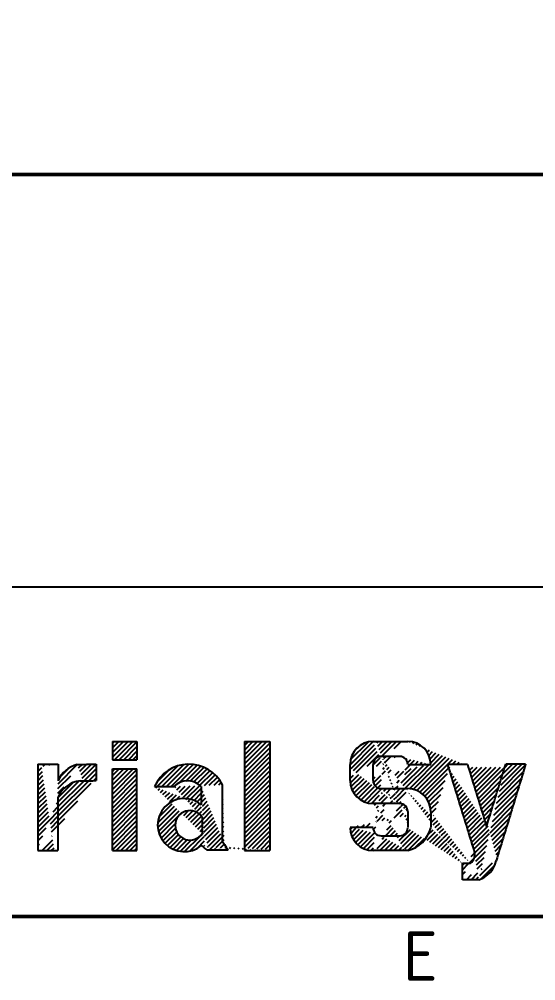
# Model space of a CAD drawing. Header units: millimetres. Extents: x 0 to 556, y 1 to 306.
# Drawn here: x 214.79 to 239.85, y 3.38 to 50.03 of the extents above; entities that cross this region are included whole.
import ezdxf
from ezdxf.enums import TextEntityAlignment as Align

# ---------------------------------------------------------------- set-up
doc = ezdxf.new("R2010")
doc.units = ezdxf.units.MM
for name, color, linetype in [('LSIS LOGO', 7, 'Continuous'), ('Sheet Line', 3, 'Continuous'), ('Sheet Text', 2, 'Continuous'), ('SYMS', 7, 'Continuous')]:
    doc.layers.add(name, color=color, linetype=linetype)
doc.layers.add('Sheet Out Line', color=2, linetype='Continuous', lineweight=50)
doc.styles.add('WD_IEC', font='ISOCP2.shx', dxfattribs={"width": 1.1, "height": 2.4, "bigfont": 'whgtxt.shx'})
pattern_1 = [(45, (-164, -6.5), (-0.1122532, 0.1122532), [])]

# ---------------------------------------------------------------- blocks, each defined once
blk = doc.blocks.new('LSLOGO')
at = {"linetype": 'Continuous'}
h = blk.add_hatch(dxfattribs=at)
h.set_pattern_fill('ANSI31', color=256, scale=0.05, style=0)
h.set_pattern_definition(pattern_1)
h.paths.add_polyline_path([(56.354, 7.608), (56.502, 7.608), (56.502, 7.755), (56.502, 7.903), (56.502, 8.049), (56.502, 8.197), (56.502, 8.343), (56.502, 8.491), (56.354, 8.491), (56.205, 8.491), (56.056, 8.491), (55.907, 8.491), (55.758, 8.491), (55.608, 8.491), (55.461, 8.491), (55.311, 8.491), (55.311, 8.343), (55.311, 8.194), (55.311, 8.046), (55.311, 7.898), (55.311, 7.749), (55.317, 7.608), (55.466, 7.608), (55.614, 7.608), (55.762, 7.608), (55.91, 7.608), (56.059, 7.608), (56.207, 7.608)])
h = blk.add_hatch(dxfattribs=at)
h.set_pattern_fill('ANSI31', color=256, scale=0.05, style=0)
h.set_pattern_definition(pattern_1)
edge = h.paths.add_edge_path(flags=16)
edge.add_line((62.898, 3.196), (62.951, 3.25))
h.paths.add_polyline_path([(62.798, 3.196), (62.951, 3.196), (62.951, 3.338), (62.951, 3.482), (62.951, 3.625), (62.951, 3.768), (62.951, 3.911), (62.951, 4.055), (62.951, 4.197), (62.951, 4.34), (62.951, 4.484), (62.951, 4.627), (62.951, 4.77), (62.951, 4.913), (62.951, 5.055), (62.951, 5.199), (62.951, 5.342), (62.951, 5.486), (62.951, 5.628), (62.951, 5.772), (62.951, 5.914), (62.951, 6.057), (62.951, 6.201), (62.951, 6.345), (62.951, 6.487), (62.951, 6.63), (62.951, 6.774), (62.951, 6.916), (62.951, 7.06), (62.951, 7.203), (62.951, 7.345), (62.951, 7.489), (62.951, 7.632), (62.951, 7.775), (62.951, 7.918), (62.951, 8.062), (62.951, 8.204), (62.951, 8.347), (62.951, 8.491), (62.798, 8.491), (62.643, 8.491), (62.488, 8.491), (62.333, 8.491), (62.18, 8.491), (62.025, 8.491), (61.87, 8.491), (61.715, 8.491), (61.715, 8.347), (61.715, 8.204), (61.715, 8.062), (61.715, 7.918), (61.715, 7.775), (61.715, 7.632), (61.715, 7.489), (61.715, 7.345), (61.715, 7.203), (61.715, 7.06), (61.715, 6.916), (61.715, 6.774), (61.715, 6.63), (61.715, 6.487), (61.715, 6.345), (61.715, 6.201), (61.715, 6.057), (61.715, 5.914), (61.715, 5.772), (61.715, 5.628), (61.715, 5.486), (61.715, 5.342), (61.715, 5.199), (61.715, 5.055), (61.715, 4.913), (61.715, 4.77), (61.715, 4.627), (61.715, 4.484), (61.715, 4.34), (61.715, 4.197), (61.715, 4.055), (61.715, 3.911), (61.715, 3.768), (61.715, 3.625), (61.715, 3.482), (61.715, 3.338), (61.715, 3.196), (61.87, 3.196), (62.025, 3.196), (62.18, 3.196), (62.333, 3.196), (62.488, 3.196), (62.643, 3.196)])
edge = h.paths.add_edge_path()
edge.add_line((58.131, 6.311), (58.287, 6.311))
edge.add_line((57.974, 6.311), (58.131, 6.311))
edge.add_line((57.818, 6.311), (57.974, 6.311))
edge.add_line((57.662, 6.311), (57.818, 6.311))
edge.add_line((57.506, 6.311), (57.662, 6.311))
edge.add_line((57.351, 6.311), (57.506, 6.311))
edge.add_arc((59.022, 5.559), 1.833, 27.0284, 155.7724)
edge.add_arc((58.793, 4.436), 1.289, 49.8741, 310.1258)
edge.add_line((60.778, 3.235), (60.926, 3.235))
edge.add_line((60.63, 3.235), (60.778, 3.235))
edge.add_line((60.483, 3.235), (60.63, 3.235))
edge.add_line((60.335, 3.235), (60.483, 3.235))
edge.add_line((60.187, 3.235), (60.335, 3.235))
edge.add_line((60.039, 3.235), (60.187, 3.235))
edge.add_line((59.891, 3.235), (60.039, 3.235))
edge.add_line((59.666, 4.184), (59.666, 4.024))
edge.add_line((59.666, 4.345), (59.666, 4.184))
edge.add_line((59.666, 4.505), (59.666, 4.345))
edge.add_line((59.666, 4.665), (59.666, 4.505))
edge.add_line((59.666, 4.826), (59.666, 4.665))
edge.add_line((59.624, 5.569), (59.624, 5.421))
edge.add_line((59.624, 5.717), (59.624, 5.569))
edge.add_line((59.624, 5.866), (59.624, 5.717))
edge.add_line((59.624, 6.014), (59.624, 5.866))
edge.add_line((59.624, 6.163), (59.624, 6.014))
edge.add_line((59.624, 6.311), (59.624, 6.163))
edge.add_line((59.801, 3.307), (59.891, 3.235))
edge.add_line((59.713, 3.379), (59.801, 3.307))
edge.add_line((59.624, 3.451), (59.713, 3.379))
edge.add_line((62.898, 3.196), (62.951, 3.25))
edge.add_line((60.836, 3.369), (60.926, 3.235))
edge.add_line((60.744, 3.501), (60.836, 3.369))
edge.add_line((60.654, 3.634), (60.744, 3.501))
edge.add_line((60.654, 6.246), (60.654, 6.392))
edge.add_line((60.654, 6.101), (60.654, 6.246))
edge.add_line((60.654, 5.956), (60.654, 6.101))
edge.add_line((60.654, 5.811), (60.654, 5.956))
edge.add_line((60.654, 5.666), (60.654, 5.811))
edge.add_line((60.654, 5.521), (60.654, 5.666))
edge.add_line((60.654, 5.376), (60.654, 5.521))
edge.add_line((60.654, 5.23), (60.654, 5.376))
edge.add_line((60.654, 5.085), (60.654, 5.23))
edge.add_line((60.654, 4.94), (60.654, 5.085))
edge.add_line((60.654, 4.795), (60.654, 4.94))
edge.add_line((60.654, 4.65), (60.654, 4.795))
edge.add_line((60.654, 4.505), (60.654, 4.65))
edge.add_line((60.654, 4.36), (60.654, 4.505))
edge.add_line((60.654, 4.215), (60.654, 4.36))
edge.add_line((60.654, 4.069), (60.654, 4.215))
edge.add_line((60.654, 3.924), (60.654, 4.069))
edge.add_line((60.654, 3.779), (60.654, 3.924))
edge.add_line((60.654, 3.634), (60.654, 3.779))
edge.add_arc((58.955, 5.609), 0.969, 46.3966, 133.6037)
edge.add_arc((59.073, 4.425), 0.716, 34.0739, 325.9259)
h = blk.add_hatch(dxfattribs=at)
h.set_pattern_fill('ANSI31', color=256, scale=0.05, style=0)
h.set_pattern_definition(pattern_1)
edge = h.paths.add_edge_path()
edge.add_line((74.55, 7.388), (74.39, 7.388))
edge.add_line((74.712, 7.388), (74.55, 7.388))
edge.add_line((74.874, 7.388), (74.712, 7.388))
edge.add_line((75.036, 7.388), (74.874, 7.388))
edge.add_line((75.198, 7.388), (75.036, 7.388))
edge.add_line((75.359, 7.388), (75.198, 7.388))
edge.add_arc((72.71, 2.977), 1.251, 287.6951, 347.2639)
edge.add_line((72.288, 1.784), (72.288, 1.945))
edge.add_line((72.288, 1.945), (72.288, 2.105))
edge.add_line((72.288, 2.105), (72.288, 2.266))
edge.add_line((72.288, 2.266), (72.288, 2.426))
edge.add_line((72.288, 2.426), (72.288, 2.587))
edge.add_arc((68.347, 7.375), 0.39, 90, 180)
edge.add_arc((68.347, 6.595), 0.39, 180, 270)
edge.add_arc((69.25, 5.09), 0.39, 0, 90)
edge.add_arc((67.957, 7.375), 1.115, 90, 180)
edge.add_arc((67.957, 6.595), 1.115, 180, 270)
edge.add_arc((69.25, 4.31), 0.39, 270, 360)
edge.add_line((72.288, 2.587), (72.422, 2.587))
edge.add_line((72.422, 2.587), (72.556, 2.587))
edge.add_line((72.556, 2.587), (72.689, 2.587))
edge.add_arc((69.64, 5.09), 1.115, 0, 90)
edge.add_line((68.11, 3.196), (67.958, 3.196))
edge.add_line((68.263, 3.196), (68.11, 3.196))
edge.add_line((68.416, 3.196), (68.263, 3.196))
edge.add_line((68.568, 3.196), (68.416, 3.196))
edge.add_line((68.722, 3.196), (68.568, 3.196))
edge.add_line((68.875, 3.196), (68.722, 3.196))
edge.add_line((69.029, 3.196), (68.875, 3.196))
edge.add_line((69.181, 3.196), (69.029, 3.196))
edge.add_line((69.334, 3.196), (69.181, 3.196))
edge.add_line((69.488, 3.196), (69.334, 3.196))
edge.add_line((69.64, 3.196), (69.488, 3.196))
edge.add_line((69.099, 3.92), (69.25, 3.92))
edge.add_line((68.948, 3.92), (69.099, 3.92))
edge.add_line((68.799, 3.92), (68.948, 3.92))
edge.add_line((68.649, 3.92), (68.799, 3.92))
edge.add_line((68.498, 3.92), (68.649, 3.92))
edge.add_line((68.347, 3.92), (68.498, 3.92))
edge.add_line((67.002, 4.311), (66.843, 4.311))
edge.add_line((67.161, 4.311), (67.002, 4.311))
edge.add_line((67.32, 4.311), (67.161, 4.311))
edge.add_line((67.479, 4.311), (67.32, 4.311))
edge.add_line((67.638, 4.311), (67.479, 4.311))
edge.add_line((67.797, 4.311), (67.638, 4.311))
edge.add_line((67.958, 4.311), (67.797, 4.311))
edge.add_arc((69.25, 7.375), 0.39, 0, 90)
edge.add_arc((69.64, 7.375), 1.115, 0, 90)
edge.add_line((72.371, 7.388), (72.533, 7.388))
edge.add_line((72.21, 7.388), (72.371, 7.388))
edge.add_line((72.048, 7.388), (72.21, 7.388))
edge.add_line((71.886, 7.388), (72.048, 7.388))
edge.add_line((71.724, 7.388), (71.886, 7.388))
edge.add_line((71.562, 7.388), (71.724, 7.388))
edge.add_line((70.754, 4.467), (70.754, 4.311))
edge.add_line((70.754, 4.622), (70.754, 4.467))
edge.add_line((70.754, 4.778), (70.754, 4.622))
edge.add_line((70.754, 4.934), (70.754, 4.778))
edge.add_line((70.754, 5.091), (70.754, 4.934))
edge.add_line((69.496, 6.205), (69.64, 6.205))
edge.add_line((69.352, 6.205), (69.496, 6.205))
edge.add_line((69.209, 6.205), (69.352, 6.205))
edge.add_line((69.065, 6.205), (69.209, 6.205))
edge.add_line((68.922, 6.205), (69.065, 6.205))
edge.add_line((68.778, 6.205), (68.922, 6.205))
edge.add_line((68.635, 6.205), (68.778, 6.205))
edge.add_line((68.491, 6.205), (68.635, 6.205))
edge.add_line((68.347, 6.205), (68.491, 6.205))
edge.add_line((68.101, 5.48), (67.958, 5.48))
edge.add_line((68.245, 5.48), (68.101, 5.48))
edge.add_line((68.388, 5.48), (68.245, 5.48))
edge.add_line((68.532, 5.48), (68.388, 5.48))
edge.add_line((68.675, 5.48), (68.532, 5.48))
edge.add_line((68.819, 5.48), (68.675, 5.48))
edge.add_line((68.963, 5.48), (68.819, 5.48))
edge.add_line((69.106, 5.48), (68.963, 5.48))
edge.add_line((69.25, 5.48), (69.106, 5.48))
edge.add_line((66.843, 7.22), (66.843, 7.375))
edge.add_line((66.843, 7.064), (66.843, 7.22))
edge.add_line((66.843, 6.908), (66.843, 7.064))
edge.add_line((66.843, 6.751), (66.843, 6.908))
edge.add_line((66.843, 6.595), (66.843, 6.751))
edge.add_line((69.488, 8.49), (69.64, 8.49))
edge.add_line((69.334, 8.49), (69.488, 8.49))
edge.add_line((69.181, 8.49), (69.334, 8.49))
edge.add_line((69.029, 8.49), (69.181, 8.49))
edge.add_line((68.875, 8.49), (69.029, 8.49))
edge.add_line((68.722, 8.49), (68.875, 8.49))
edge.add_line((68.568, 8.49), (68.722, 8.49))
edge.add_line((68.416, 8.49), (68.568, 8.49))
edge.add_line((68.263, 8.49), (68.416, 8.49))
edge.add_line((68.11, 8.49), (68.263, 8.49))
edge.add_line((67.958, 8.49), (68.11, 8.49))
edge.add_line((69.64, 4.467), (69.64, 4.311))
edge.add_line((69.64, 4.622), (69.64, 4.467))
edge.add_line((69.64, 4.778), (69.64, 4.622))
edge.add_line((69.64, 4.934), (69.64, 4.778))
edge.add_line((69.64, 5.091), (69.64, 4.934))
edge.add_arc((67.957, 4.31), 1.115, 180, 270)
edge.add_line((68.498, 7.766), (68.347, 7.766))
edge.add_line((68.647, 7.766), (68.498, 7.766))
edge.add_line((68.799, 7.766), (68.647, 7.766))
edge.add_line((68.948, 7.766), (68.799, 7.766))
edge.add_line((69.099, 7.766), (68.948, 7.766))
edge.add_line((69.25, 7.766), (69.099, 7.766))
edge.add_line((67.958, 7.22), (67.958, 7.375))
edge.add_line((67.958, 7.064), (67.958, 7.22))
edge.add_line((67.958, 6.908), (67.958, 7.064))
edge.add_line((67.958, 6.751), (67.958, 6.908))
edge.add_line((67.958, 6.595), (67.958, 6.751))
edge.add_line((70.595, 7.375), (70.754, 7.375))
edge.add_line((70.436, 7.375), (70.595, 7.375))
edge.add_line((70.277, 7.375), (70.436, 7.375))
edge.add_line((70.118, 7.375), (70.277, 7.375))
edge.add_line((69.959, 7.375), (70.118, 7.375))
edge.add_line((69.799, 7.375), (69.959, 7.375))
edge.add_line((69.64, 7.375), (69.799, 7.375))
edge.add_arc((68.347, 4.31), 0.39, 180, 270)
edge.add_arc((69.281, 4.669), 1.516, 283.6863, 346.3154)
edge.add_arc((72.345, 3.009), 0.544, 309.2394, 369.8839)
edge.add_line((73.091, 1.784), (72.93, 1.784))
edge.add_line((72.93, 1.784), (72.77, 1.784))
edge.add_line((72.77, 1.784), (72.609, 1.784))
edge.add_line((72.609, 1.784), (72.449, 1.784))
edge.add_line((72.449, 1.784), (72.288, 1.784))
edge.add_line((72.839, 3.24), (72.881, 3.102))
edge.add_line((72.796, 3.379), (72.839, 3.24))
edge.add_line((72.754, 3.517), (72.796, 3.379))
edge.add_line((72.711, 3.655), (72.754, 3.517))
edge.add_line((72.668, 3.793), (72.711, 3.655))
edge.add_line((72.626, 3.932), (72.668, 3.793))
edge.add_line((72.584, 4.07), (72.626, 3.932))
edge.add_line((72.54, 4.208), (72.584, 4.07))
edge.add_line((72.498, 4.346), (72.54, 4.208))
edge.add_line((72.456, 4.484), (72.498, 4.346))
edge.add_line((72.414, 4.623), (72.456, 4.484))
edge.add_line((72.371, 4.761), (72.414, 4.623))
edge.add_line((72.328, 4.899), (72.371, 4.761))
edge.add_line((72.286, 5.037), (72.328, 4.899))
edge.add_line((72.243, 5.176), (72.286, 5.037))
edge.add_line((72.201, 5.314), (72.243, 5.176))
edge.add_line((72.157, 5.452), (72.201, 5.314))
edge.add_line((72.115, 5.59), (72.157, 5.452))
edge.add_line((72.073, 5.728), (72.115, 5.59))
edge.add_line((72.031, 5.867), (72.073, 5.728))
edge.add_line((71.989, 6.005), (72.031, 5.867))
edge.add_line((71.945, 6.143), (71.989, 6.005))
edge.add_line((71.903, 6.281), (71.945, 6.143))
edge.add_line((71.86, 6.419), (71.903, 6.281))
edge.add_line((71.818, 6.559), (71.86, 6.419))
edge.add_line((71.775, 6.696), (71.818, 6.559))
edge.add_line((71.732, 6.834), (71.775, 6.696))
edge.add_line((71.69, 6.972), (71.732, 6.834))
edge.add_line((71.648, 7.11), (71.69, 6.972))
edge.add_line((71.604, 7.25), (71.648, 7.11))
edge.add_line((71.562, 7.388), (71.604, 7.25))
edge.add_line((73.419, 4.509), (73.461, 4.373))
edge.add_line((73.376, 4.646), (73.419, 4.509))
edge.add_line((73.334, 4.784), (73.376, 4.646))
edge.add_line((73.292, 4.92), (73.334, 4.784))
edge.add_line((73.25, 5.058), (73.292, 4.92))
edge.add_line((73.207, 5.195), (73.25, 5.058))
edge.add_line((73.165, 5.331), (73.207, 5.195))
edge.add_line((73.123, 5.469), (73.165, 5.331))
edge.add_line((73.081, 5.606), (73.123, 5.469))
edge.add_line((73.039, 5.742), (73.081, 5.606))
edge.add_line((72.996, 5.88), (73.039, 5.742))
edge.add_line((72.954, 6.017), (72.996, 5.88))
edge.add_line((72.913, 6.153), (72.954, 6.017))
edge.add_line((72.871, 6.291), (72.913, 6.153))
edge.add_line((72.829, 6.428), (72.871, 6.291))
edge.add_line((72.787, 6.566), (72.829, 6.428))
edge.add_line((72.744, 6.702), (72.787, 6.566))
edge.add_line((72.702, 6.839), (72.744, 6.702))
edge.add_line((72.66, 6.977), (72.702, 6.839))
edge.add_line((72.618, 7.113), (72.66, 6.977))
edge.add_line((72.575, 7.251), (72.618, 7.113))
edge.add_line((72.533, 7.388), (72.575, 7.251))
edge.add_line((74.347, 7.251), (74.39, 7.388))
edge.add_line((74.305, 7.113), (74.347, 7.251))
edge.add_line((74.263, 6.977), (74.305, 7.113))
edge.add_line((74.221, 6.839), (74.263, 6.977))
edge.add_line((74.179, 6.702), (74.221, 6.839))
edge.add_line((74.136, 6.566), (74.179, 6.702))
edge.add_line((74.094, 6.428), (74.136, 6.566))
edge.add_line((74.052, 6.291), (74.094, 6.428))
edge.add_line((74.01, 6.153), (74.052, 6.291))
edge.add_line((73.967, 6.017), (74.01, 6.153))
edge.add_line((73.925, 5.88), (73.967, 6.017))
edge.add_line((73.883, 5.742), (73.925, 5.88))
edge.add_line((73.841, 5.606), (73.883, 5.742))
edge.add_line((73.799, 5.469), (73.841, 5.606))
edge.add_line((73.756, 5.331), (73.799, 5.469))
edge.add_line((73.714, 5.195), (73.756, 5.331))
edge.add_line((73.672, 5.058), (73.714, 5.195))
edge.add_line((73.63, 4.92), (73.672, 5.058))
edge.add_line((73.587, 4.784), (73.63, 4.92))
edge.add_line((73.545, 4.646), (73.587, 4.784))
edge.add_line((73.503, 4.509), (73.545, 4.646))
edge.add_line((73.461, 4.373), (73.503, 4.509))
edge.add_line((73.973, 2.839), (73.931, 2.701))
edge.add_line((74.014, 2.977), (73.973, 2.839))
edge.add_line((74.056, 3.114), (74.014, 2.977))
edge.add_line((74.098, 3.252), (74.056, 3.114))
edge.add_line((74.141, 3.39), (74.098, 3.252))
edge.add_line((74.183, 3.528), (74.141, 3.39))
edge.add_line((74.225, 3.666), (74.183, 3.528))
edge.add_line((74.267, 3.804), (74.225, 3.666))
edge.add_line((74.308, 3.942), (74.267, 3.804))
edge.add_line((74.35, 4.079), (74.308, 3.942))
edge.add_line((74.393, 4.216), (74.35, 4.079))
edge.add_line((74.435, 4.354), (74.393, 4.216))
edge.add_line((74.477, 4.492), (74.435, 4.354))
edge.add_line((74.519, 4.63), (74.477, 4.492))
edge.add_line((74.561, 4.768), (74.519, 4.63))
edge.add_line((74.604, 4.906), (74.561, 4.768))
edge.add_line((74.644, 5.044), (74.604, 4.906))
edge.add_line((74.687, 5.182), (74.644, 5.044))
edge.add_line((74.729, 5.32), (74.687, 5.182))
edge.add_line((74.771, 5.458), (74.729, 5.32))
edge.add_line((74.813, 5.596), (74.771, 5.458))
edge.add_line((74.856, 5.734), (74.813, 5.596))
edge.add_line((74.898, 5.872), (74.856, 5.734))
edge.add_line((74.939, 6.01), (74.898, 5.872))
edge.add_line((74.981, 6.148), (74.939, 6.01))
edge.add_line((75.023, 6.285), (74.981, 6.148))
edge.add_line((75.065, 6.422), (75.023, 6.285))
edge.add_line((75.108, 6.56), (75.065, 6.422))
edge.add_line((75.15, 6.698), (75.108, 6.56))
edge.add_line((75.192, 6.836), (75.15, 6.698))
edge.add_line((75.234, 6.974), (75.192, 6.836))
edge.add_line((75.275, 7.112), (75.234, 6.974))
edge.add_line((75.317, 7.25), (75.275, 7.112))
edge.add_line((75.359, 7.388), (75.317, 7.25))
h = blk.add_hatch(dxfattribs=at)
h.set_pattern_fill('ANSI31', color=256, scale=0.05, style=0)
h.set_pattern_definition(pattern_1)
edge = h.paths.add_edge_path()
edge.add_line((54.515, 6.751), (54.515, 6.592))
edge.add_line((54.515, 6.91), (54.515, 6.751))
edge.add_line((54.515, 7.069), (54.515, 6.91))
edge.add_line((54.515, 7.228), (54.515, 7.069))
edge.add_line((54.515, 7.388), (54.515, 7.228))
edge.add_arc((53.864, 5.299), 1.286, 95.541, 158.1987)
edge.add_arc((53.941, 6.044), 1.378, 104.0364, 157.1662)
edge.add_line((52.671, 6.74), (52.671, 6.578))
edge.add_line((52.671, 6.902), (52.671, 6.74))
edge.add_line((52.671, 7.064), (52.671, 6.902))
edge.add_line((52.671, 7.226), (52.671, 7.064))
edge.add_line((52.671, 7.388), (52.671, 7.226))
edge.add_line((52.667, 3.338), (52.667, 3.196))
edge.add_line((52.667, 3.482), (52.667, 3.338))
edge.add_line((52.667, 3.624), (52.667, 3.482))
edge.add_line((52.667, 3.766), (52.667, 3.624))
edge.add_line((52.667, 3.91), (52.667, 3.766))
edge.add_line((52.667, 4.053), (52.667, 3.91))
edge.add_line((52.667, 4.195), (52.667, 4.053))
edge.add_line((52.667, 4.338), (52.667, 4.195))
edge.add_line((52.667, 4.481), (52.667, 4.338))
edge.add_line((52.667, 4.623), (52.667, 4.481))
edge.add_line((52.667, 4.767), (52.667, 4.623))
edge.add_line((52.667, 4.909), (52.667, 4.767))
edge.add_line((52.667, 5.053), (52.667, 4.909))
edge.add_line((52.667, 5.195), (52.667, 5.053))
edge.add_line((52.667, 5.338), (52.667, 5.195))
edge.add_line((52.667, 5.48), (52.667, 5.338))
edge.add_line((52.667, 5.624), (52.667, 5.48))
edge.add_line((52.667, 5.766), (52.667, 5.624))
edge.add_line((51.693, 3.34), (51.693, 3.196))
edge.add_line((51.693, 3.485), (51.693, 3.34))
edge.add_line((51.693, 3.63), (51.693, 3.485))
edge.add_line((51.693, 3.775), (51.693, 3.63))
edge.add_line((51.693, 3.918), (51.693, 3.775))
edge.add_line((51.693, 4.063), (51.693, 3.918))
edge.add_line((51.693, 4.208), (51.693, 4.063))
edge.add_line((51.693, 4.352), (51.693, 4.208))
edge.add_line((51.693, 4.497), (51.693, 4.352))
edge.add_line((51.693, 4.642), (51.693, 4.497))
edge.add_line((51.693, 4.785), (51.693, 4.642))
edge.add_line((51.693, 4.93), (51.693, 4.785))
edge.add_line((51.693, 5.075), (51.693, 4.93))
edge.add_line((51.693, 5.219), (51.693, 5.075))
edge.add_line((51.693, 5.364), (51.693, 5.219))
edge.add_line((51.693, 5.509), (51.693, 5.364))
edge.add_line((51.693, 5.654), (51.693, 5.509))
edge.add_line((51.693, 5.797), (51.693, 5.654))
edge.add_line((51.693, 5.942), (51.693, 5.797))
edge.add_line((51.693, 6.087), (51.693, 5.942))
edge.add_line((51.693, 6.231), (51.693, 6.087))
edge.add_line((51.693, 6.376), (51.693, 6.231))
edge.add_line((51.693, 6.521), (51.693, 6.376))
edge.add_line((51.693, 6.665), (51.693, 6.521))
edge.add_line((51.693, 6.809), (51.693, 6.665))
edge.add_line((51.693, 6.954), (51.693, 6.809))
edge.add_line((51.693, 7.099), (51.693, 6.954))
edge.add_line((51.693, 7.243), (51.693, 7.099))
edge.add_line((51.693, 7.388), (51.693, 7.243))
edge.add_line((52.508, 7.388), (52.671, 7.388))
edge.add_line((52.345, 7.388), (52.508, 7.388))
edge.add_line((52.181, 7.388), (52.345, 7.388))
edge.add_line((52.019, 7.388), (52.181, 7.388))
edge.add_line((51.856, 7.388), (52.019, 7.388))
edge.add_line((51.693, 7.388), (51.856, 7.388))
edge.add_line((52.504, 3.196), (52.667, 3.196))
edge.add_line((52.342, 3.196), (52.504, 3.196))
edge.add_line((52.18, 3.196), (52.342, 3.196))
edge.add_line((52.018, 3.196), (52.18, 3.196))
edge.add_line((51.855, 3.196), (52.018, 3.196))
edge.add_line((51.693, 3.196), (51.855, 3.196))
edge.add_line((54.363, 7.386), (54.515, 7.388))
edge.add_line((54.212, 7.385), (54.363, 7.386))
edge.add_line((54.06, 7.385), (54.212, 7.385))
edge.add_line((53.91, 7.383), (54.06, 7.385))
edge.add_line((53.758, 7.382), (53.91, 7.383))
edge.add_line((53.607, 7.38), (53.758, 7.382))
edge.add_line((54.36, 6.589), (54.515, 6.592))
edge.add_line((54.205, 6.587), (54.36, 6.589))
edge.add_line((54.05, 6.584), (54.205, 6.587))
edge.add_line((53.896, 6.581), (54.05, 6.584))
edge.add_line((53.741, 6.578), (53.896, 6.581))
h = blk.add_hatch(dxfattribs=at)
h.set_pattern_fill('ANSI31', color=256, scale=0.05, style=0)
h.set_pattern_definition(pattern_1)
h.paths.add_polyline_path([(56.502, 7.024), (56.502, 7.167), (56.354, 7.167), (56.205, 7.167), (56.056, 7.167), (55.907, 7.167), (55.758, 7.167), (55.608, 7.167), (55.461, 7.167), (55.311, 7.167), (55.311, 7.024), (55.311, 6.884), (55.311, 6.741), (55.311, 6.599), (55.311, 6.457), (55.311, 6.316), (55.311, 6.174), (55.311, 6.032), (55.311, 5.89), (55.311, 5.748), (55.311, 5.607), (55.311, 5.465), (55.311, 5.323), (55.311, 5.182), (55.311, 5.04), (55.311, 4.898), (55.311, 4.756), (55.311, 4.613), (55.311, 4.473), (55.311, 4.33), (55.311, 4.188), (55.311, 4.046), (55.311, 3.904), (55.311, 3.763), (55.311, 3.621), (55.311, 3.479), (55.311, 3.338), (55.311, 3.196), (55.461, 3.196), (55.608, 3.196), (55.758, 3.196), (55.907, 3.196), (56.056, 3.196), (56.205, 3.196), (56.354, 3.196), (56.502, 3.196), (56.502, 3.338), (56.502, 3.479), (56.502, 3.621), (56.502, 3.763), (56.502, 3.904), (56.502, 4.046), (56.502, 4.188), (56.502, 4.33), (56.502, 4.473), (56.502, 4.613), (56.502, 4.756), (56.502, 4.898), (56.502, 5.04), (56.502, 5.182), (56.502, 5.323), (56.502, 5.465), (56.502, 5.607), (56.502, 5.748), (56.502, 5.89), (56.502, 6.032), (56.502, 6.174), (56.502, 6.316), (56.502, 6.457), (56.502, 6.599), (56.502, 6.741), (56.502, 6.884)])
for p, q in [((55.311, 8.491), (55.461, 8.491)), ((55.311, 8.491), (55.311, 8.343)), ((55.461, 8.491), (55.608, 8.491)), ((55.608, 8.491), (55.758, 8.491)), ((55.758, 8.491), (55.907, 8.491)), ((55.907, 8.491), (56.056, 8.491)), ((56.056, 8.491), (56.205, 8.491)), ((56.205, 8.491), (56.354, 8.491)), ((56.354, 8.491), (56.502, 8.491)), ((56.502, 8.491), (56.502, 8.343)), ((61.715, 8.491), (61.87, 8.491)), ((61.715, 8.491), (61.715, 8.347)), ((61.87, 8.491), (62.025, 8.491)), ((62.025, 8.491), (62.18, 8.491)), ((62.18, 8.491), (62.333, 8.491)), ((62.333, 8.491), (62.488, 8.491)), ((62.488, 8.491), (62.643, 8.491)), ((62.643, 8.491), (62.798, 8.491)), ((62.798, 8.491), (62.951, 8.491)), ((62.951, 8.491), (62.951, 8.347)), ((67.958, 8.49), (68.11, 8.49)), ((68.11, 8.49), (68.263, 8.49)), ((68.263, 8.49), (68.416, 8.49)), ((68.416, 8.49), (68.568, 8.49)), ((68.568, 8.49), (68.722, 8.49)), ((68.722, 8.49), (68.875, 8.49)), ((68.875, 8.49), (69.029, 8.49)), ((69.029, 8.49), (69.181, 8.49)), ((69.181, 8.49), (69.334, 8.49)), ((69.334, 8.49), (69.488, 8.49)), ((69.488, 8.49), (69.64, 8.49)), ((55.311, 8.343), (55.311, 8.194)), ((55.311, 8.194), (55.311, 8.046)), ((55.311, 8.046), (55.311, 7.898)), ((56.502, 8.343), (56.502, 8.197)), ((56.502, 8.197), (56.502, 8.049)), ((56.502, 8.049), (56.502, 7.903)), ((61.715, 8.347), (61.715, 8.204)), ((61.715, 8.204), (61.715, 8.062)), ((61.715, 8.062), (61.715, 7.918)), ((62.951, 8.347), (62.951, 8.204)), ((62.951, 8.204), (62.951, 8.062)), ((62.951, 8.062), (62.951, 7.918)), ((55.311, 7.898), (55.311, 7.749)), ((55.311, 7.749), (55.317, 7.608)), ((55.317, 7.608), (55.466, 7.608)), ((55.466, 7.608), (55.614, 7.608)), ((55.614, 7.608), (55.762, 7.608)), ((55.762, 7.608), (55.91, 7.608)), ((55.91, 7.608), (56.059, 7.608)), ((56.059, 7.608), (56.207, 7.608)), ((56.207, 7.608), (56.354, 7.608)), ((56.354, 7.608), (56.502, 7.608)), ((56.502, 7.903), (56.502, 7.755)), ((56.502, 7.755), (56.502, 7.608)), ((61.715, 7.918), (61.715, 7.775)), ((61.715, 7.775), (61.715, 7.632)), ((61.715, 7.632), (61.715, 7.489)), ((61.715, 7.489), (61.715, 7.345)), ((62.951, 7.918), (62.951, 7.775)), ((62.951, 7.775), (62.951, 7.632)), ((62.951, 7.632), (62.951, 7.489)), ((62.951, 7.489), (62.951, 7.345)), ((68.498, 7.766), (68.347, 7.766)), ((68.647, 7.766), (68.498, 7.766)), ((68.799, 7.766), (68.647, 7.766)), ((68.948, 7.766), (68.799, 7.766)), ((69.099, 7.766), (68.948, 7.766)), ((69.25, 7.766), (69.099, 7.766)), ((51.693, 7.388), (51.856, 7.388)), ((51.693, 7.388), (51.693, 7.243)), ((51.693, 7.243), (51.693, 7.099)), ((51.693, 7.099), (51.693, 6.954)), ((51.856, 7.388), (52.019, 7.388)), ((52.019, 7.388), (52.181, 7.388)), ((52.181, 7.388), (52.345, 7.388)), ((52.345, 7.388), (52.508, 7.388)), ((52.508, 7.388), (52.671, 7.388)), ((52.671, 7.388), (52.671, 7.226)), ((52.671, 7.226), (52.671, 7.064)), ((52.671, 7.064), (52.671, 6.902)), ((53.607, 7.38), (53.758, 7.382)), ((53.758, 7.382), (53.91, 7.383)), ((53.91, 7.383), (54.06, 7.385)), ((54.06, 7.385), (54.212, 7.385)), ((54.212, 7.385), (54.363, 7.386)), ((54.363, 7.386), (54.515, 7.388)), ((54.515, 7.388), (54.515, 7.228)), ((54.515, 7.228), (54.515, 7.069)), ((54.515, 7.069), (54.515, 6.91)), ((55.311, 7.167), (55.461, 7.167)), ((55.311, 7.024), (55.311, 7.167)), ((55.311, 6.884), (55.311, 7.024)), ((55.461, 7.167), (55.608, 7.167)), ((55.608, 7.167), (55.758, 7.167)), ((55.758, 7.167), (55.907, 7.167)), ((55.907, 7.167), (56.056, 7.167)), ((56.056, 7.167), (56.205, 7.167)), ((56.205, 7.167), (56.354, 7.167)), ((56.354, 7.167), (56.502, 7.167)), ((56.502, 7.024), (56.502, 7.167)), ((56.502, 6.884), (56.502, 7.024)), ((61.715, 7.345), (61.715, 7.203)), ((61.715, 7.203), (61.715, 7.06)), ((61.715, 7.06), (61.715, 6.916)), ((62.951, 7.345), (62.951, 7.203)), ((62.951, 7.203), (62.951, 7.06)), ((62.951, 7.06), (62.951, 6.916)), ((66.843, 7.22), (66.843, 7.375)), ((66.843, 7.064), (66.843, 7.22)), ((66.843, 6.908), (66.843, 7.064)), ((67.958, 7.22), (67.958, 7.375)), ((67.958, 7.064), (67.958, 7.22)), ((67.958, 6.908), (67.958, 7.064)), ((69.64, 7.375), (69.799, 7.375)), ((69.799, 7.375), (69.959, 7.375)), ((69.959, 7.375), (70.118, 7.375)), ((70.118, 7.375), (70.277, 7.375)), ((70.277, 7.375), (70.436, 7.375)), ((70.436, 7.375), (70.595, 7.375)), ((70.595, 7.375), (70.754, 7.375)), ((71.562, 7.388), (71.604, 7.25)), ((71.562, 7.388), (71.724, 7.388)), ((71.604, 7.25), (71.648, 7.11)), ((71.648, 7.11), (71.69, 6.972)), ((71.724, 7.388), (71.886, 7.388)), ((71.886, 7.388), (72.048, 7.388)), ((72.048, 7.388), (72.21, 7.388)), ((72.21, 7.388), (72.371, 7.388)), ((72.371, 7.388), (72.533, 7.388)), ((72.533, 7.388), (72.575, 7.251)), ((72.575, 7.251), (72.618, 7.113)), ((72.618, 7.113), (72.66, 6.977)), ((74.263, 6.977), (74.305, 7.113)), ((74.305, 7.113), (74.347, 7.251)), ((74.347, 7.251), (74.39, 7.388)), ((74.55, 7.388), (74.39, 7.388)), ((74.712, 7.388), (74.55, 7.388)), ((74.874, 7.388), (74.712, 7.388)), ((75.036, 7.388), (74.874, 7.388)), ((75.198, 7.388), (75.036, 7.388)), ((75.359, 7.388), (75.198, 7.388)), ((75.275, 7.112), (75.234, 6.974)), ((75.317, 7.25), (75.275, 7.112)), ((75.359, 7.388), (75.317, 7.25)), ((51.693, 6.954), (51.693, 6.809)), ((51.693, 6.809), (51.693, 6.665)), ((51.693, 6.665), (51.693, 6.521)), ((52.671, 6.902), (52.671, 6.74)), ((52.671, 6.74), (52.671, 6.578)), ((53.741, 6.578), (53.896, 6.581)), ((53.896, 6.581), (54.05, 6.584)), ((54.05, 6.584), (54.205, 6.587)), ((54.205, 6.587), (54.36, 6.589)), ((54.36, 6.589), (54.515, 6.592)), ((54.515, 6.91), (54.515, 6.751)), ((54.515, 6.751), (54.515, 6.592)), ((55.311, 6.741), (55.311, 6.884)), ((55.311, 6.599), (55.311, 6.741)), ((55.311, 6.457), (55.311, 6.599)), ((56.502, 6.741), (56.502, 6.884)), ((56.502, 6.599), (56.502, 6.741)), ((56.502, 6.457), (56.502, 6.599)), ((61.715, 6.916), (61.715, 6.774)), ((61.715, 6.774), (61.715, 6.63)), ((61.715, 6.63), (61.715, 6.487)), ((62.951, 6.916), (62.951, 6.774)), ((62.951, 6.774), (62.951, 6.63)), ((62.951, 6.63), (62.951, 6.487)), ((66.843, 6.751), (66.843, 6.908)), ((66.843, 6.595), (66.843, 6.751)), ((67.958, 6.751), (67.958, 6.908)), ((67.958, 6.595), (67.958, 6.751)), ((71.69, 6.972), (71.732, 6.834)), ((71.732, 6.834), (71.775, 6.696)), ((71.775, 6.696), (71.818, 6.559)), ((71.818, 6.559), (71.86, 6.419)), ((72.66, 6.977), (72.702, 6.839)), ((72.702, 6.839), (72.744, 6.702)), ((72.744, 6.702), (72.787, 6.566)), ((72.787, 6.566), (72.829, 6.428)), ((74.094, 6.428), (74.136, 6.566)), ((74.136, 6.566), (74.179, 6.702)), ((74.179, 6.702), (74.221, 6.839)), ((74.221, 6.839), (74.263, 6.977)), ((75.108, 6.56), (75.065, 6.422)), ((75.15, 6.698), (75.108, 6.56)), ((75.192, 6.836), (75.15, 6.698)), ((75.234, 6.974), (75.192, 6.836)), ((51.693, 6.521), (51.693, 6.376)), ((51.693, 6.376), (51.693, 6.231)), ((51.693, 6.231), (51.693, 6.087)), ((51.693, 6.087), (51.693, 5.942)), ((55.311, 6.316), (55.311, 6.457)), ((55.311, 6.174), (55.311, 6.316)), ((55.311, 6.032), (55.311, 6.174)), ((56.502, 6.316), (56.502, 6.457)), ((56.502, 6.174), (56.502, 6.316)), ((56.502, 6.032), (56.502, 6.174)), ((57.351, 6.311), (57.506, 6.311)), ((57.506, 6.311), (57.662, 6.311)), ((57.662, 6.311), (57.818, 6.311)), ((57.818, 6.311), (57.974, 6.311)), ((57.974, 6.311), (58.131, 6.311)), ((58.131, 6.311), (58.287, 6.311)), ((59.624, 6.311), (59.624, 6.163)), ((59.624, 6.163), (59.624, 6.014)), ((60.654, 6.246), (60.654, 6.392)), ((60.654, 6.101), (60.654, 6.246)), ((60.654, 5.956), (60.654, 6.101)), ((61.715, 6.487), (61.715, 6.345)), ((61.715, 6.345), (61.715, 6.201)), ((61.715, 6.201), (61.715, 6.057)), ((62.951, 6.487), (62.951, 6.345)), ((62.951, 6.345), (62.951, 6.201)), ((62.951, 6.201), (62.951, 6.057)), ((68.347, 6.205), (68.491, 6.205)), ((68.491, 6.205), (68.635, 6.205)), ((68.635, 6.205), (68.778, 6.205)), ((68.778, 6.205), (68.922, 6.205)), ((68.922, 6.205), (69.065, 6.205)), ((69.065, 6.205), (69.209, 6.205)), ((69.209, 6.205), (69.352, 6.205)), ((69.352, 6.205), (69.496, 6.205)), ((69.496, 6.205), (69.64, 6.205)), ((71.86, 6.419), (71.903, 6.281)), ((71.903, 6.281), (71.945, 6.143)), ((71.945, 6.143), (71.989, 6.005)), ((72.829, 6.428), (72.871, 6.291)), ((72.871, 6.291), (72.913, 6.153)), ((72.913, 6.153), (72.954, 6.017)), ((73.967, 6.017), (74.01, 6.153)), ((74.01, 6.153), (74.052, 6.291)), ((74.052, 6.291), (74.094, 6.428)), ((74.981, 6.148), (74.939, 6.01)), ((75.023, 6.285), (74.981, 6.148)), ((75.065, 6.422), (75.023, 6.285)), ((51.693, 5.942), (51.693, 5.797)), ((51.693, 5.797), (51.693, 5.654)), ((51.693, 5.654), (51.693, 5.509)), ((52.667, 5.766), (52.667, 5.624)), ((52.667, 5.624), (52.667, 5.48)), ((55.311, 5.89), (55.311, 6.032)), ((55.311, 5.748), (55.311, 5.89)), ((55.311, 5.607), (55.311, 5.748)), ((55.311, 5.465), (55.311, 5.607)), ((56.502, 5.89), (56.502, 6.032)), ((56.502, 5.748), (56.502, 5.89)), ((56.502, 5.607), (56.502, 5.748)), ((56.502, 5.465), (56.502, 5.607)), ((59.624, 6.014), (59.624, 5.866)), ((59.624, 5.866), (59.624, 5.717)), ((59.624, 5.717), (59.624, 5.569)), ((60.654, 5.811), (60.654, 5.956)), ((60.654, 5.666), (60.654, 5.811)), ((60.654, 5.521), (60.654, 5.666)), ((61.715, 6.057), (61.715, 5.914)), ((61.715, 5.914), (61.715, 5.772)), ((61.715, 5.772), (61.715, 5.628)), ((61.715, 5.628), (61.715, 5.486)), ((62.951, 6.057), (62.951, 5.914)), ((62.951, 5.914), (62.951, 5.772)), ((62.951, 5.772), (62.951, 5.628)), ((62.951, 5.628), (62.951, 5.486)), ((71.989, 6.005), (72.031, 5.867)), ((72.031, 5.867), (72.073, 5.728)), ((72.073, 5.728), (72.115, 5.59)), ((72.954, 6.017), (72.996, 5.88)), ((72.996, 5.88), (73.039, 5.742)), ((73.039, 5.742), (73.081, 5.606)), ((73.081, 5.606), (73.123, 5.469)), ((73.799, 5.469), (73.841, 5.606)), ((73.841, 5.606), (73.883, 5.742)), ((73.883, 5.742), (73.925, 5.88)), ((73.925, 5.88), (73.967, 6.017)), ((74.856, 5.734), (74.813, 5.596)), ((74.898, 5.872), (74.856, 5.734)), ((74.939, 6.01), (74.898, 5.872)), ((51.693, 5.509), (51.693, 5.364)), ((51.693, 5.364), (51.693, 5.219)), ((51.693, 5.219), (51.693, 5.075)), ((52.667, 5.48), (52.667, 5.338)), ((52.667, 5.338), (52.667, 5.195)), ((52.667, 5.195), (52.667, 5.053)), ((55.311, 5.323), (55.311, 5.465)), ((55.311, 5.182), (55.311, 5.323)), ((55.311, 5.04), (55.311, 5.182)), ((56.502, 5.323), (56.502, 5.465)), ((56.502, 5.182), (56.502, 5.323)), ((56.502, 5.04), (56.502, 5.182)), ((59.624, 5.569), (59.624, 5.421)), ((60.654, 5.376), (60.654, 5.521)), ((60.654, 5.23), (60.654, 5.376)), ((60.654, 5.085), (60.654, 5.23)), ((61.715, 5.486), (61.715, 5.342)), ((61.715, 5.342), (61.715, 5.199)), ((61.715, 5.199), (61.715, 5.055)), ((62.951, 5.486), (62.951, 5.342)), ((62.951, 5.342), (62.951, 5.199)), ((62.951, 5.199), (62.951, 5.055)), ((68.101, 5.48), (67.958, 5.48)), ((68.245, 5.48), (68.101, 5.48)), ((68.388, 5.48), (68.245, 5.48)), ((68.532, 5.48), (68.388, 5.48)), ((68.675, 5.48), (68.532, 5.48)), ((68.819, 5.48), (68.675, 5.48)), ((68.963, 5.48), (68.819, 5.48)), ((69.106, 5.48), (68.963, 5.48)), ((69.25, 5.48), (69.106, 5.48)), ((72.115, 5.59), (72.157, 5.452)), ((72.157, 5.452), (72.201, 5.314)), ((72.201, 5.314), (72.243, 5.176)), ((72.243, 5.176), (72.286, 5.037)), ((73.123, 5.469), (73.165, 5.331)), ((73.165, 5.331), (73.207, 5.195)), ((73.207, 5.195), (73.25, 5.058)), ((73.672, 5.058), (73.714, 5.195)), ((73.714, 5.195), (73.756, 5.331)), ((73.756, 5.331), (73.799, 5.469)), ((74.687, 5.182), (74.644, 5.044)), ((74.729, 5.32), (74.687, 5.182)), ((74.771, 5.458), (74.729, 5.32)), ((74.813, 5.596), (74.771, 5.458)), ((51.693, 5.075), (51.693, 4.93)), ((51.693, 4.93), (51.693, 4.785)), ((51.693, 4.785), (51.693, 4.642)), ((52.667, 5.053), (52.667, 4.909)), ((52.667, 4.909), (52.667, 4.767)), ((52.667, 4.767), (52.667, 4.623)), ((55.311, 4.898), (55.311, 5.04)), ((55.311, 4.756), (55.311, 4.898)), ((55.311, 4.613), (55.311, 4.756)), ((56.502, 4.898), (56.502, 5.04)), ((56.502, 4.756), (56.502, 4.898)), ((56.502, 4.613), (56.502, 4.756)), ((59.666, 4.826), (59.666, 4.665)), ((59.666, 4.665), (59.666, 4.505)), ((60.654, 4.94), (60.654, 5.085)), ((60.654, 4.795), (60.654, 4.94)), ((60.654, 4.65), (60.654, 4.795)), ((61.715, 5.055), (61.715, 4.913)), ((61.715, 4.913), (61.715, 4.77)), ((61.715, 4.77), (61.715, 4.627)), ((62.951, 5.055), (62.951, 4.913)), ((62.951, 4.913), (62.951, 4.77)), ((62.951, 4.77), (62.951, 4.627)), ((69.64, 5.091), (69.64, 4.934)), ((69.64, 4.934), (69.64, 4.778)), ((69.64, 4.778), (69.64, 4.622)), ((70.754, 5.091), (70.754, 4.934)), ((70.754, 4.934), (70.754, 4.778)), ((70.754, 4.778), (70.754, 4.622)), ((72.286, 5.037), (72.328, 4.899)), ((72.328, 4.899), (72.371, 4.761)), ((72.371, 4.761), (72.414, 4.623)), ((73.25, 5.058), (73.292, 4.92)), ((73.292, 4.92), (73.334, 4.784)), ((73.334, 4.784), (73.376, 4.646)), ((73.545, 4.646), (73.587, 4.784)), ((73.587, 4.784), (73.63, 4.92)), ((73.63, 4.92), (73.672, 5.058)), ((74.561, 4.768), (74.519, 4.63)), ((74.604, 4.906), (74.561, 4.768)), ((74.644, 5.044), (74.604, 4.906)), ((51.693, 4.642), (51.693, 4.497)), ((51.693, 4.497), (51.693, 4.352)), ((51.693, 4.352), (51.693, 4.208)), ((51.693, 4.208), (51.693, 4.063)), ((52.667, 4.623), (52.667, 4.481)), ((52.667, 4.481), (52.667, 4.338)), ((52.667, 4.338), (52.667, 4.195)), ((55.311, 4.473), (55.311, 4.613)), ((55.311, 4.33), (55.311, 4.473)), ((55.311, 4.188), (55.311, 4.33)), ((56.502, 4.473), (56.502, 4.613)), ((56.502, 4.33), (56.502, 4.473)), ((56.502, 4.188), (56.502, 4.33)), ((59.666, 4.505), (59.666, 4.345)), ((59.666, 4.345), (59.666, 4.184)), ((60.654, 4.505), (60.654, 4.65)), ((60.654, 4.36), (60.654, 4.505)), ((60.654, 4.215), (60.654, 4.36)), ((60.654, 4.069), (60.654, 4.215)), ((61.715, 4.627), (61.715, 4.484)), ((61.715, 4.484), (61.715, 4.34)), ((61.715, 4.34), (61.715, 4.197)), ((62.951, 4.627), (62.951, 4.484)), ((62.951, 4.484), (62.951, 4.34)), ((62.951, 4.34), (62.951, 4.197)), ((67.002, 4.311), (66.843, 4.311)), ((67.161, 4.311), (67.002, 4.311)), ((67.32, 4.311), (67.161, 4.311)), ((67.479, 4.311), (67.32, 4.311)), ((67.638, 4.311), (67.479, 4.311)), ((67.797, 4.311), (67.638, 4.311)), ((67.958, 4.311), (67.797, 4.311)), ((69.64, 4.622), (69.64, 4.467)), ((69.64, 4.467), (69.64, 4.311)), ((70.754, 4.622), (70.754, 4.467)), ((70.754, 4.467), (70.754, 4.311)), ((72.414, 4.623), (72.456, 4.484)), ((72.456, 4.484), (72.498, 4.346)), ((72.498, 4.346), (72.54, 4.208)), ((72.54, 4.208), (72.584, 4.07)), ((73.376, 4.646), (73.419, 4.509)), ((73.419, 4.509), (73.461, 4.373)), ((73.461, 4.373), (73.503, 4.509)), ((73.503, 4.509), (73.545, 4.646)), ((74.393, 4.216), (74.35, 4.079)), ((74.435, 4.354), (74.393, 4.216)), ((74.477, 4.492), (74.435, 4.354)), ((74.519, 4.63), (74.477, 4.492)), ((51.693, 4.063), (51.693, 3.918)), ((51.693, 3.918), (51.693, 3.775)), ((51.693, 3.775), (51.693, 3.63)), ((52.667, 4.195), (52.667, 4.053)), ((52.667, 4.053), (52.667, 3.91)), ((52.667, 3.91), (52.667, 3.766)), ((52.667, 3.766), (52.667, 3.624)), ((55.311, 4.046), (55.311, 4.188)), ((55.311, 3.904), (55.311, 4.046)), ((55.311, 3.763), (55.311, 3.904)), ((55.311, 3.621), (55.311, 3.763)), ((56.502, 4.046), (56.502, 4.188)), ((56.502, 3.904), (56.502, 4.046)), ((56.502, 3.763), (56.502, 3.904)), ((56.502, 3.621), (56.502, 3.763)), ((59.666, 4.184), (59.666, 4.024)), ((60.654, 3.924), (60.654, 4.069)), ((60.654, 3.779), (60.654, 3.924)), ((60.654, 3.634), (60.654, 3.779)), ((61.715, 4.197), (61.715, 4.055)), ((61.715, 4.055), (61.715, 3.911)), ((61.715, 3.911), (61.715, 3.768)), ((61.715, 3.768), (61.715, 3.625)), ((62.951, 4.197), (62.951, 4.055)), ((62.951, 4.055), (62.951, 3.911)), ((62.951, 3.911), (62.951, 3.768)), ((62.951, 3.768), (62.951, 3.625)), ((68.347, 3.92), (68.498, 3.92)), ((68.498, 3.92), (68.649, 3.92)), ((68.649, 3.92), (68.799, 3.92)), ((68.799, 3.92), (68.948, 3.92)), ((68.948, 3.92), (69.099, 3.92)), ((69.099, 3.92), (69.25, 3.92)), ((72.584, 4.07), (72.626, 3.932)), ((72.626, 3.932), (72.668, 3.793)), ((72.668, 3.793), (72.711, 3.655)), ((74.267, 3.804), (74.225, 3.666)), ((74.308, 3.942), (74.267, 3.804)), ((74.35, 4.079), (74.308, 3.942)), ((51.693, 3.63), (51.693, 3.485)), ((51.693, 3.485), (51.693, 3.34)), ((51.693, 3.34), (51.693, 3.196)), ((52.667, 3.624), (52.667, 3.482)), ((52.667, 3.482), (52.667, 3.338)), ((52.667, 3.338), (52.667, 3.196)), ((55.311, 3.479), (55.311, 3.621)), ((55.311, 3.338), (55.311, 3.479)), ((55.311, 3.196), (55.311, 3.338)), ((56.502, 3.479), (56.502, 3.621)), ((56.502, 3.338), (56.502, 3.479)), ((56.502, 3.196), (56.502, 3.338)), ((59.624, 3.451), (59.713, 3.379)), ((59.713, 3.379), (59.801, 3.307)), ((59.801, 3.307), (59.891, 3.235)), ((60.654, 3.634), (60.744, 3.501)), ((60.744, 3.501), (60.836, 3.369)), ((60.836, 3.369), (60.926, 3.235)), ((61.715, 3.625), (61.715, 3.482)), ((61.715, 3.482), (61.715, 3.338)), ((61.715, 3.338), (61.715, 3.196)), ((62.951, 3.625), (62.951, 3.482)), ((62.951, 3.482), (62.951, 3.338)), ((62.951, 3.338), (62.951, 3.196)), ((72.711, 3.655), (72.754, 3.517)), ((72.754, 3.517), (72.796, 3.379)), ((72.796, 3.379), (72.839, 3.24)), ((74.141, 3.39), (74.098, 3.252)), ((74.183, 3.528), (74.141, 3.39)), ((74.225, 3.666), (74.183, 3.528)), ((51.693, 3.196), (51.855, 3.196)), ((51.855, 3.196), (52.018, 3.196)), ((52.018, 3.196), (52.18, 3.196)), ((52.18, 3.196), (52.342, 3.196)), ((52.342, 3.196), (52.504, 3.196)), ((52.504, 3.196), (52.667, 3.196)), ((55.311, 3.196), (55.461, 3.196)), ((55.461, 3.196), (55.608, 3.196)), ((55.608, 3.196), (55.758, 3.196)), ((55.758, 3.196), (55.907, 3.196)), ((55.907, 3.196), (56.056, 3.196)), ((56.056, 3.196), (56.205, 3.196)), ((56.205, 3.196), (56.354, 3.196)), ((56.354, 3.196), (56.502, 3.196)), ((59.891, 3.235), (60.039, 3.235)), ((60.039, 3.235), (60.187, 3.235)), ((60.187, 3.235), (60.335, 3.235)), ((60.335, 3.235), (60.483, 3.235)), ((60.483, 3.235), (60.63, 3.235)), ((60.63, 3.235), (60.778, 3.235)), ((60.778, 3.235), (60.926, 3.235)), ((61.715, 3.196), (61.87, 3.196)), ((61.87, 3.196), (62.025, 3.196)), ((62.025, 3.196), (62.18, 3.196)), ((62.18, 3.196), (62.333, 3.196)), ((62.333, 3.196), (62.488, 3.196)), ((62.488, 3.196), (62.643, 3.196)), ((62.643, 3.196), (62.798, 3.196)), ((62.798, 3.196), (62.951, 3.196)), ((62.898, 3.196), (62.951, 3.25)), ((68.11, 3.196), (67.958, 3.196)), ((68.263, 3.196), (68.11, 3.196)), ((68.416, 3.196), (68.263, 3.196)), ((68.568, 3.196), (68.416, 3.196)), ((68.722, 3.196), (68.568, 3.196)), ((68.875, 3.196), (68.722, 3.196)), ((69.029, 3.196), (68.875, 3.196)), ((69.181, 3.196), (69.029, 3.196)), ((69.334, 3.196), (69.181, 3.196)), ((69.488, 3.196), (69.334, 3.196)), ((69.64, 3.196), (69.488, 3.196)), ((72.839, 3.24), (72.881, 3.102)), ((73.973, 2.839), (73.931, 2.701)), ((74.014, 2.977), (73.973, 2.839)), ((74.056, 3.114), (74.014, 2.977)), ((74.098, 3.252), (74.056, 3.114))]:
    blk.add_line(p, q, dxfattribs=at)
for points in [[(72.288, 2.587), (72.422, 2.587), (72.556, 2.587), (72.689, 2.587)], [(72.288, 1.784), (72.288, 1.945), (72.288, 2.105), (72.288, 2.266), (72.288, 2.426), (72.288, 2.587)], [(73.091, 1.784), (72.93, 1.784), (72.77, 1.784), (72.609, 1.784), (72.449, 1.784), (72.288, 1.784)]]:
    blk.add_lwpolyline(points, dxfattribs=at)
for centre, radius, start, end in [((67.957, 7.375), 1.115, 90, 180), ((69.64, 7.375), 1.115, 0, 90), ((68.347, 7.375), 0.39, 90, 180), ((69.25, 7.375), 0.39, 0, 90), ((53.941, 6.044), 1.378, 104.0364, 157.1662), ((59.022, 5.559), 1.833, 27.0284, 155.7724), ((53.864, 5.299), 1.286, 95.541, 158.1987), ((58.955, 5.609), 0.969, 46.3966, 133.6037), ((67.957, 6.595), 1.115, 180, 270), ((68.347, 6.595), 0.39, 180, 270), ((69.64, 5.09), 1.115, 0, 90), ((58.793, 4.436), 1.289, 49.8741, 310.1258), ((59.073, 4.425), 0.716, 34.0739, 325.9259), ((69.25, 5.09), 0.39, 0, 90), ((67.957, 4.31), 1.115, 180, 270), ((68.347, 4.31), 0.39, 180, 270), ((69.25, 4.31), 0.39, 270, 0), ((69.281, 4.669), 1.516, 283.6863, 346.3154), ((72.345, 3.009), 0.544, 309.2394, 9.8839), ((72.71, 2.977), 1.251, 287.6951, 347.2639)]:
    blk.add_arc(centre, radius, start, end, dxfattribs=at)
blk = doc.blocks.new('LSSA3')
h = blk.add_hatch()
h.set_pattern_fill('ANSI31', color=256, scale=0.05, style=0)
h.paths.add_polyline_path([(222.131, 12.811), (222.287, 12.811)], flags=17)
edge = h.paths.add_edge_path(flags=17)
edge.add_line((221.974, 12.811), (222.131, 12.811))
edge.add_line((221.974, 12.811), (222.131, 12.811))
at = {"layer": 'Sheet Line'}
blk.add_line((164, 22.5), (404, 22.5), dxfattribs=at)
at = {"layer": 'Sheet Out Line'}
blk.add_line((16, 42.5), (404, 42.5), dxfattribs=at)
blk.add_lwpolyline([(16, 6.5), (404, 6.5), (404, 283.5), (16, 283.5)], close=True, dxfattribs=at)
at = {"layer": 'LSIS LOGO'}
blk.add_blockref('LSLOGO', (164, 6.5), dxfattribs=at)
at = {"style": 'WD_IEC', "width": 1.1}
for tag, height, p in [('DESC4', 2.4, (57.5, 39.5)), ('CUSTOMERS31', 3.8, (219, 38)), ('TITLE1', 3.6, (333, 37.5)), ('CUSTOMERS21', 3.8, (219, 35.25)), ('DESC3', 2.4, (57.5, 33.5)), ('CUSTOMERS32', 3.8, (219, 32.5)), ('TITLE2', 3.6, (333, 32.5)), ('CUSTOMERS22', 3.8, (219, 29.75)), ('RN', 3.5, (398, 28.75)), ('TITLE3', 3.6, (333, 27.5)), ('DESC2', 2.4, (57.5, 27.5)), ('CUSTOMERS33', 3.8, (219, 27)), ('DESC1', 2.4, (57.5, 21.5)), ('WORKNO', 3.5, (365.5, 18.5)), ('FILE', 2.4, (314, 18.5)), ('DESC0', 2.4, (57.5, 15.5)), ('SHN', 2.4, (395, 12)), ('TSH', 2.4, (401, 9))]:
    blk.add_attdef(tag, text='', height=height, dxfattribs=at).set_placement(p, align=Align.MIDDLE_CENTER)
at = {"style": 'WD_IEC'}
for tag, p in [('DATE4', (96.5, 39.5)), ('DRWN4', (111.5, 39.5)), ('DSGN4', (126.5, 39.5)), ('CHKD4', (141.5, 39.5)), ('APPD4', (156.5, 39.5)), ('DATE3', (96.5, 33.5)), ('DRWN3', (111.5, 33.5)), ('DSGN3', (126.5, 33.5)), ('CHKD3', (141.5, 33.5)), ('APPD3', (156.5, 33.5)), ('DATE2', (96.5, 27.5)), ('DRWN2', (111.5, 27.5)), ('DSGN2', (126.5, 27.5)), ('CHKD2', (141.5, 27.5)), ('APPD2', (156.5, 27.5)), ('DATE1', (96.5, 21.5)), ('DRWN1', (111.5, 21.5)), ('DSGN1', (126.5, 21.5)), ('CHKD1', (141.5, 21.5)), ('APPD1', (156.5, 21.5)), ('DATE0', (96.5, 15.5)), ('DRWN0', (111.5, 15.5)), ('DSGN0', (126.5, 15.5)), ('CHKD0', (141.5, 15.5)), ('APPD0', (156.5, 15.5))]:
    blk.add_attdef(tag, text='', height=2.4, dxfattribs=at).set_placement(p, align=Align.MIDDLE_CENTER)
at = {"style": 'WD_IEC', "width": 1.1}
for tag, p in [('DWG1ST', (345, 10.5)), ('DWGNO', (373.491, 10.5))]:
    blk.add_attdef(tag, text='', height=3.5, dxfattribs=at).set_placement(p, align=Align.MIDDLE_LEFT)
at = {"style": 'WD_IEC', "width": 1.1, "flags": 9}
blk.add_attdef('WD_TB', (0, 0), '', height=2.4, dxfattribs=at)
at = {"layer": 'Sheet Text', "style": 'WD_IEC', "width": 1.1}
blk.add_text('E', height=2.4, dxfattribs=at).set_placement((234.25, 3.375), align=Align.CENTER)

msp = doc.modelspace()

# ---------------------------------------------------------------- hatches: boundary and pattern name
h = msp.add_hatch()
h.set_pattern_fill('ANSI31', color=256, scale=0.05, style=0)
h.paths.add_polyline_path([(222.131, 12.811), (222.287, 12.811)], flags=17)
edge = h.paths.add_edge_path(flags=17)
edge.add_line((221.974, 12.811), (222.131, 12.811))
edge.add_line((221.974, 12.811), (222.131, 12.811))

# ---------------------------------------------------------------- block references
at = {"layer": 'SYMS'}
msp.add_blockref('LSSA3', (0, 0), dxfattribs=at)

doc.saveas('drawing.dxf')
